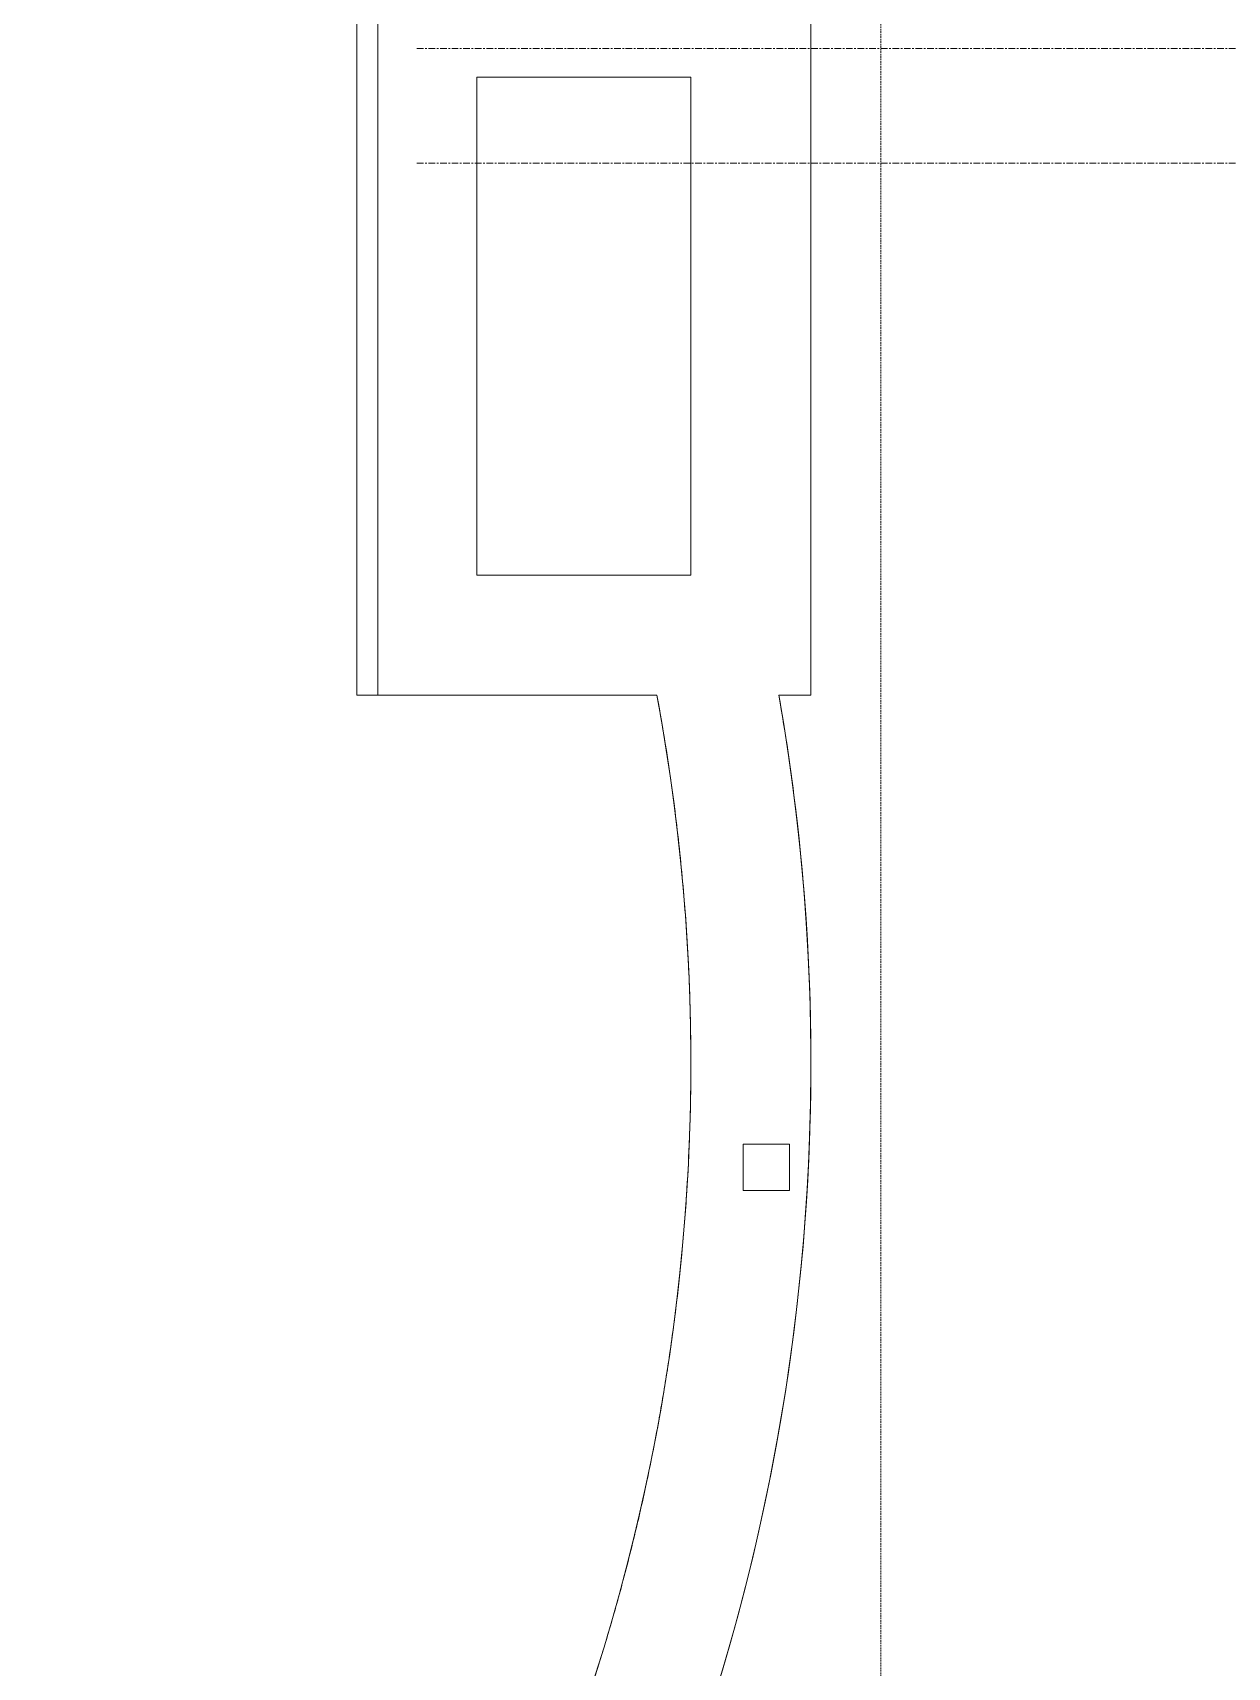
# Model space of a CAD drawing. Header units: inches. Extents: x 22 to 382261, y 22 to 371281.
# Drawn here: x 88084 to 90373, y 55495 to 58626 of the extents above; entities that cross this region are included whole.
import ezdxf

# ---------------------------------------------------------------- set-up
doc = ezdxf.new("R2010")
doc.units = ezdxf.units.IN
doc.header["$MEASUREMENT"] = 0
doc.linetypes.add('Grid Line 1_2_', pattern=[22.225, 12.7, -3.175, 3.175, -3.175])
doc.linetypes.add('Hidden 1_8_', pattern=[4.7625, 3.175, -1.5875])
for name, color, linetype, lineweight in [('A-DETL-HDLN', 90, 'Hidden 1_8_', 9), ('A-FLOR', 192, 'Continuous', 9), ('I-WALL', 2, 'Continuous', 9), ('Q-CASE', 31, 'Continuous', 9), ('S-GRID', 1, 'Continuous', 9)]:
    doc.layers.add(name, color=color, linetype=linetype, lineweight=lineweight)

# ---------------------------------------------------------------- blocks, each defined once
blk = doc.blocks.new('Casework 26 - Casework 23-692853-01-GROUND FLOOR FURNITURE PLAN')
at = {"layer": 'Q-CASE', "lineweight": 18}
for p, q in [((-12369.9, -60.7), (-12458.8, -60.7)), ((-12458.8, -60.7), (-12458.8, -149.6)), ((-12369.9, -149.6), (-12369.9, -60.7)), ((-12458.8, -149.6), (-12369.9, -149.6))]:
    blk.add_line(p, q, dxfattribs=at)

msp = doc.modelspace()

# ---------------------------------------------------------------- linework, layer by layer
at = {"layer": 'A-DETL-HDLN'}
msp.add_line((89708.8, 51096), (89708.8, 65061), dxfattribs=at)
at = {"layer": 'A-FLOR'}
msp.add_line((88744.9, 57357.3), (88744.9, 58656), dxfattribs=at)
for radius, start, end in [(3844.8, 7.3602, 10.5658), (4074.8, 6.8393, 9.9631), (3844.8, 6.2661, 7.3409), (4074.8, 329.3531, 6.8393), (3844.8, 4.1159, 6.2661), (3844.8, 2.8263, 4.1159), (3844.8, 0.891, 2.8263), (3844.8, 359.5093, 0.891), (3844.8, 357.666, 359.5093), (3844.8, 356.2333, 357.666), (3844.8, 354.4411, 356.2333), (3844.8, 352.976, 354.4411), (3844.8, 351.2161, 352.976), (3844.8, 349.7286, 351.2161), (3844.8, 347.9912, 349.7286), (3844.8, 346.4873, 347.9912), (3844.8, 344.7662, 346.4873), (3844.8, 343.2498, 344.7662), (3844.8, 341.7157, 343.2498)]:
    msp.add_arc((85500.1, 56652.3), radius, start, end, dxfattribs=at)
at = {"layer": 'I-WALL'}
for p, q in [((89574.9, 58771), (89574.9, 57357.3)), ((88704.9, 57357.3), (88704.9, 58656)), ((88934.9, 58541), (89344.9, 58541)), ((88934.9, 58541), (88934.9, 57587.3)), ((89344.9, 58541), (89344.9, 57587.3)), ((89344.9, 57587.3), (88934.9, 57587.3)), ((88704.9, 57357.3), (89279.7, 57357.3)), ((89513.5, 57357.3), (89574.9, 57357.3))]:
    msp.add_line(p, q, dxfattribs=at)
for radius, start, end in [(4074.8, 270, 9.9631), (3844.8, 270, 10.5658), (4074.8, 354.3439, 9.9631), (3844.8, 6.266, 7.3217), (3844.8, 2.8262, 4.116), (3844.8, 359.5093, 0.891), (3844.8, 356.2333, 357.6661), (3844.8, 352.9759, 354.4412), (3844.8, 349.7285, 351.2163), (3844.8, 346.4872, 347.9913), (3844.8, 343.2497, 344.7664)]:
    msp.add_arc((85500.1, 56652.3), radius, start, end, dxfattribs=at)
at = {"layer": 'S-GRID', "linetype": 'Grid Line 1_2_'}
for p, q in [((88819.9, 58596), (124863, 58596)), ((88819.9, 58376), (124863, 58376))]:
    msp.add_line(p, q, dxfattribs=at)

# ---------------------------------------------------------------- block references
at = {"layer": 'Q-CASE'}
msp.add_blockref('Casework 26 - Casework 23-692853-01-GROUND FLOOR FURNITURE PLAN', (101903.7, 56557.9), dxfattribs=at)

doc.saveas('drawing.dxf')
